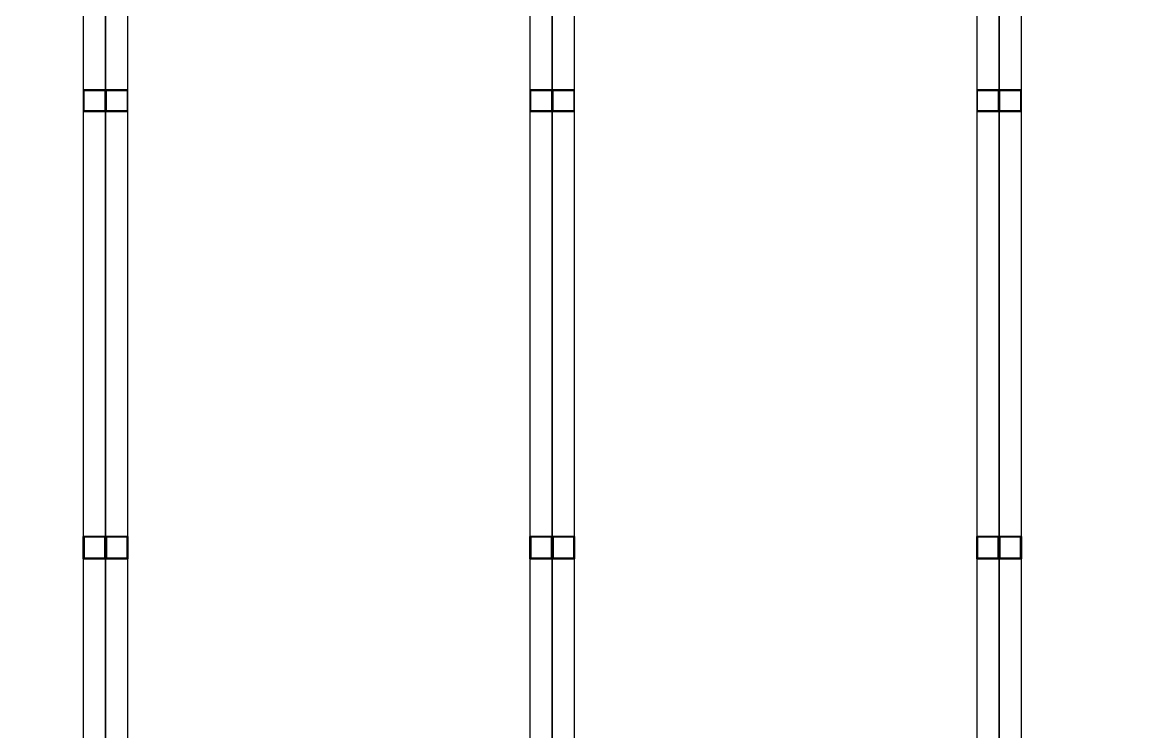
# Model space of a CAD drawing. Header units: millimetres. Extents: x 2448621 to 2484291, y -423869 to -398639.
# Drawn here: x 2481872.3 to 2482096.2, y -401802.5 to -401659.6 of the extents above; entities that cross this region are included whole.
import ezdxf

# ---------------------------------------------------------------- set-up
doc = ezdxf.new("R2010")
doc.units = ezdxf.units.MM
doc.header["$LTSCALE"] = 30

# ---------------------------------------------------------------- blocks, each defined once
blk = doc.blocks.new('KEY PLAN_NEW')
at = {"color": 253}
for p, q in [((-1106.86, -1495.5), (-1106.86, -1848.38)), ((-1100.86, -1788.38), (-1100.86, -1495.5)), ((-1046.86, -1495.5), (-1046.86, -1788.38)), ((-1040.86, -1788.38), (-1040.86, -1495.5)), ((-986.86, -1495.5), (-986.86, -1788.38)), ((-980.86, -1788.38), (-980.86, -1495.5)), ((-1106.86, -1670.44), (-1106.86, -1673.44)), ((-1106.86, -1670.44), (-1103.86, -1670.44)), ((-1106.74, -1673.32), (-1106.74, -1670.56)), ((-1106.74, -1670.56), (-1103.98, -1670.56)), ((-1103.98, -1670.56), (-1103.98, -1673.32)), ((-1103.98, -1670.56), (-1103.98, -1673.32)), ((-1103.86, -1673.44), (-1103.86, -1670.44)), ((-1103.86, -1670.44), (-1103.86, -1673.44)), ((-1103.86, -1670.44), (-1100.86, -1670.44)), ((-1103.74, -1673.32), (-1103.74, -1670.56)), ((-1103.74, -1670.56), (-1100.98, -1670.56)), ((-1100.98, -1670.56), (-1100.98, -1673.32)), ((-1100.98, -1670.56), (-1100.98, -1673.32)), ((-1100.86, -1673.44), (-1100.86, -1670.44)), ((-1046.86, -1670.44), (-1046.86, -1673.44)), ((-1046.86, -1670.44), (-1043.86, -1670.44)), ((-1046.74, -1673.32), (-1046.74, -1670.56)), ((-1046.74, -1670.56), (-1043.98, -1670.56)), ((-1043.98, -1670.56), (-1043.98, -1673.32)), ((-1043.98, -1670.56), (-1043.98, -1673.32)), ((-1043.86, -1673.44), (-1043.86, -1670.44)), ((-1043.86, -1670.44), (-1043.86, -1673.44)), ((-1043.86, -1670.44), (-1040.86, -1670.44)), ((-1043.74, -1673.32), (-1043.74, -1670.56)), ((-1043.74, -1670.56), (-1040.98, -1670.56)), ((-1040.98, -1670.56), (-1040.98, -1673.32)), ((-1040.98, -1670.56), (-1040.98, -1673.32)), ((-1040.86, -1673.44), (-1040.86, -1670.44)), ((-986.86, -1670.44), (-986.86, -1673.44)), ((-986.86, -1670.44), (-983.86, -1670.44)), ((-986.74, -1673.32), (-986.74, -1670.56)), ((-986.74, -1670.56), (-983.98, -1670.56)), ((-983.98, -1670.56), (-983.98, -1673.32)), ((-983.98, -1670.56), (-983.98, -1673.32)), ((-983.86, -1673.44), (-983.86, -1670.44)), ((-983.86, -1670.44), (-983.86, -1673.44)), ((-983.86, -1670.44), (-980.86, -1670.44)), ((-983.74, -1673.32), (-983.74, -1670.56)), ((-983.74, -1670.56), (-980.98, -1670.56)), ((-980.98, -1670.56), (-980.98, -1673.32)), ((-980.98, -1670.56), (-980.98, -1673.32)), ((-980.86, -1673.44), (-980.86, -1670.44)), ((-1103.86, -1673.44), (-1106.86, -1673.44)), ((-1103.98, -1673.32), (-1106.74, -1673.32)), ((-1100.86, -1673.44), (-1103.86, -1673.44)), ((-1100.98, -1673.32), (-1103.74, -1673.32)), ((-1043.86, -1673.44), (-1046.86, -1673.44)), ((-1043.98, -1673.32), (-1046.74, -1673.32)), ((-1040.86, -1673.44), (-1043.86, -1673.44)), ((-1040.98, -1673.32), (-1043.74, -1673.32)), ((-983.86, -1673.44), (-986.86, -1673.44)), ((-983.98, -1673.32), (-986.74, -1673.32)), ((-980.86, -1673.44), (-983.86, -1673.44)), ((-980.98, -1673.32), (-983.74, -1673.32)), ((-1106.86, -1733.44), (-1106.86, -1730.44)), ((-1103.86, -1730.44), (-1106.86, -1730.44)), ((-1103.98, -1730.56), (-1106.74, -1730.56)), ((-1106.74, -1730.56), (-1106.74, -1733.32)), ((-1103.98, -1733.32), (-1103.98, -1730.56)), ((-1103.98, -1733.32), (-1103.98, -1730.56)), ((-1103.86, -1730.44), (-1103.86, -1733.44)), ((-1103.86, -1733.44), (-1103.86, -1730.44)), ((-1100.86, -1730.44), (-1103.86, -1730.44)), ((-1100.98, -1730.56), (-1103.74, -1730.56)), ((-1103.74, -1730.56), (-1103.74, -1733.32)), ((-1100.98, -1733.32), (-1100.98, -1730.56)), ((-1100.98, -1733.32), (-1100.98, -1730.56)), ((-1100.86, -1730.44), (-1100.86, -1733.44)), ((-1046.86, -1733.44), (-1046.86, -1730.44)), ((-1043.86, -1730.44), (-1046.86, -1730.44)), ((-1043.98, -1730.56), (-1046.74, -1730.56)), ((-1046.74, -1730.56), (-1046.74, -1733.32)), ((-1043.98, -1733.32), (-1043.98, -1730.56)), ((-1043.98, -1733.32), (-1043.98, -1730.56)), ((-1043.86, -1730.44), (-1043.86, -1733.44)), ((-1043.86, -1733.44), (-1043.86, -1730.44)), ((-1040.86, -1730.44), (-1043.86, -1730.44)), ((-1040.98, -1730.56), (-1043.74, -1730.56)), ((-1043.74, -1730.56), (-1043.74, -1733.32)), ((-1040.98, -1733.32), (-1040.98, -1730.56)), ((-1040.98, -1733.32), (-1040.98, -1730.56)), ((-1040.86, -1730.44), (-1040.86, -1733.44)), ((-986.86, -1733.44), (-986.86, -1730.44)), ((-983.86, -1730.44), (-986.86, -1730.44)), ((-983.98, -1730.56), (-986.74, -1730.56)), ((-986.74, -1730.56), (-986.74, -1733.32)), ((-983.98, -1733.32), (-983.98, -1730.56)), ((-983.98, -1733.32), (-983.98, -1730.56)), ((-983.86, -1730.44), (-983.86, -1733.44)), ((-983.86, -1733.44), (-983.86, -1730.44)), ((-980.86, -1730.44), (-983.86, -1730.44)), ((-980.98, -1730.56), (-983.74, -1730.56)), ((-983.74, -1730.56), (-983.74, -1733.32)), ((-980.98, -1733.32), (-980.98, -1730.56)), ((-980.98, -1733.32), (-980.98, -1730.56)), ((-980.86, -1730.44), (-980.86, -1733.44)), ((-1106.74, -1733.32), (-1103.98, -1733.32)), ((-1103.74, -1733.32), (-1100.98, -1733.32)), ((-1046.74, -1733.32), (-1043.98, -1733.32)), ((-1043.74, -1733.32), (-1040.98, -1733.32)), ((-986.74, -1733.32), (-983.98, -1733.32)), ((-983.74, -1733.32), (-980.98, -1733.32)), ((-1106.86, -1733.44), (-1103.86, -1733.44)), ((-1103.86, -1733.44), (-1100.86, -1733.44)), ((-1046.86, -1733.44), (-1043.86, -1733.44)), ((-1043.86, -1733.44), (-1040.86, -1733.44)), ((-986.86, -1733.44), (-983.86, -1733.44)), ((-983.86, -1733.44), (-980.86, -1733.44))]:
    blk.add_line(p, q, dxfattribs=at)
for points in [[(-1163.86, -1491.94), (-1103.86, -1491.94), (-1103.86, -1851.94), (-1163.86, -1851.94)], [(-1103.86, -1491.94), (-1043.86, -1491.94), (-1043.86, -1791.94), (-1103.86, -1791.94)], [(-1043.86, -1491.94), (-983.86, -1491.94), (-983.86, -1791.94), (-1043.86, -1791.94)], [(-983.86, -1491.94), (-923.86, -1491.94), (-923.86, -1791.94), (-983.86, -1791.94)]]:
    blk.add_lwpolyline(points, close=True, dxfattribs=at)

msp = doc.modelspace()

# ---------------------------------------------------------------- block references
at = {"xscale": 1.5, "yscale": 1.5, "zscale": 1.5}
msp.add_blockref('KEY PLAN_NEW', (2483544.88, -399167.45), dxfattribs=at)

doc.saveas('drawing.dxf')
